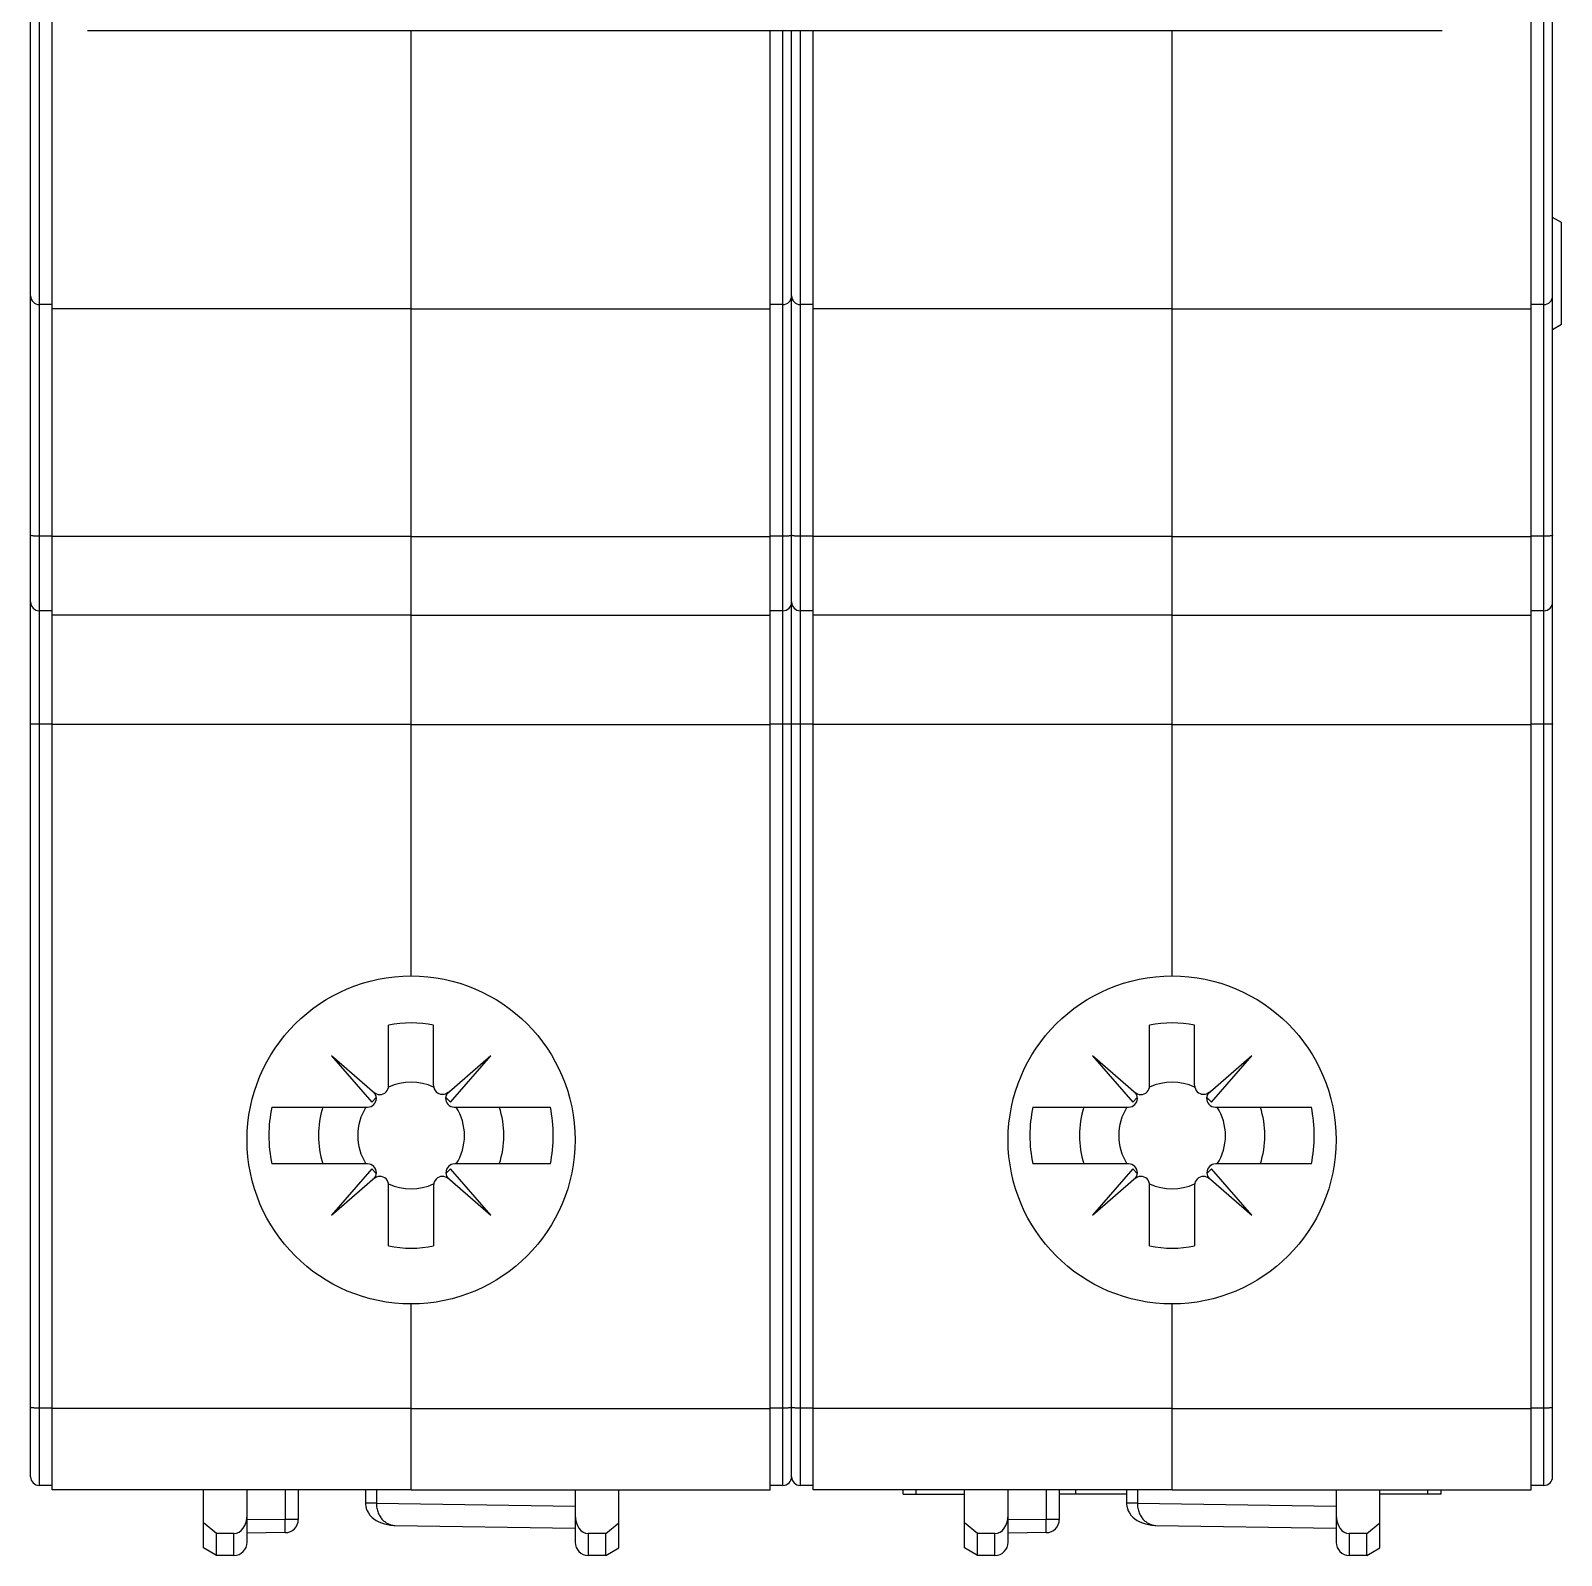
# Model space of a CAD drawing. Header units: millimetres. Extents: x 349.6 to 384.6, y 164.5 to 252.5.
# Drawn here: x 349.64 to 384.64, y 164.47 to 199.33 of the extents above; entities that cross this region are included whole.
import ezdxf

# ---------------------------------------------------------------- set-up
doc = ezdxf.new("R2010")
doc.units = ezdxf.units.MM
doc.header["$MEASUREMENT"] = 0
doc.layers.get('0').update_dxf_attribs({"lineweight": 0})
for name, color, linetype, lineweight in [('02_PLANES', 7, 'Continuous', 0), ('03_AXES', 7, 'Continuous', 0), ('09_ROUNDS', 7, 'Continuous', 0), ('10_CHAMFER', 7, 'Continuous', 0)]:
    doc.layers.add(name, color=color, linetype=linetype, lineweight=lineweight)

msp = doc.modelspace()

# ---------------------------------------------------------------- linework, layer by layer
at = {"color": 7, "lineweight": 25}
for p, q in [((349.636, 166.265), (349.636, 250.665)), ((350.126, 165.965), (350.126, 202.726)), ((349.836, 166.065), (349.836, 202.01)), ((367.036, 166.265), (367.036, 199.328)), ((367.236, 166.065), (367.236, 199.328)), ((367.526, 165.965), (367.526, 199.328)), ((350.126, 193.065), (349.836, 193.065)), ((358.336, 192.965), (350.126, 192.965)), ((367.526, 193.065), (367.236, 193.065)), ((375.736, 192.965), (367.526, 192.965)), ((350.126, 187.768), (349.836, 187.768)), ((358.336, 187.758), (350.126, 187.758)), ((367.526, 187.768), (367.236, 187.768)), ((375.736, 187.758), (367.526, 187.758)), ((350.126, 186.065), (349.836, 186.065)), ((358.336, 185.965), (350.126, 185.965)), ((367.526, 186.065), (367.236, 186.065)), ((375.736, 185.965), (367.526, 185.965)), ((350.126, 183.469), (349.836, 183.469)), ((358.336, 183.465), (350.126, 183.465)), ((367.526, 183.469), (367.236, 183.469)), ((375.736, 183.465), (367.526, 183.465)), ((357.508, 175.026), (356.515, 175.886)), ((356.515, 175.886), (357.435, 174.826)), ((360.157, 175.886), (359.15, 175.014)), ((359.238, 174.826), (360.157, 175.886)), ((374.908, 175.026), (373.915, 175.886)), ((373.915, 175.886), (374.835, 174.826)), ((377.557, 175.886), (376.55, 175.014)), ((376.638, 174.826), (377.557, 175.886)), ((357.435, 174.826), (357.54, 174.932)), ((359.126, 174.938), (359.238, 174.826)), ((374.835, 174.826), (374.94, 174.932)), ((376.526, 174.938), (376.638, 174.826)), ((357.435, 173.305), (356.515, 172.245)), ((357.54, 173.199), (357.435, 173.305)), ((359.238, 173.305), (359.132, 173.2)), ((360.157, 172.245), (359.238, 173.305)), ((374.835, 173.305), (373.915, 172.245)), ((374.94, 173.199), (374.835, 173.305)), ((376.638, 173.305), (376.532, 173.2)), ((377.557, 172.245), (376.638, 173.305)), ((356.515, 172.245), (357.508, 173.105)), ((359.166, 173.103), (360.157, 172.245)), ((373.915, 172.245), (374.908, 173.105)), ((376.566, 173.103), (377.557, 172.245)), ((350.126, 167.833), (349.836, 167.833)), ((358.336, 167.826), (350.126, 167.826)), ((367.526, 167.833), (367.236, 167.833)), ((375.736, 167.826), (367.526, 167.826)), ((350.126, 166.065), (349.836, 166.065)), ((358.336, 165.965), (350.126, 165.965)), ((367.526, 166.065), (367.236, 166.065)), ((375.736, 165.965), (367.526, 165.965))]:
    msp.add_line(p, q, dxfattribs=at)
at = {"color": 3, "lineweight": 25}
msp.add_line((350.936, 199.328), (381.908, 199.328), dxfattribs=at)
at = {"color": 7, "lineweight": 25}
for points in [[(349.636, 193.265), (349.636, 193.155), (349.726, 193.065), (349.836, 193.065)], [(367.036, 193.265), (367.036, 193.155), (367.126, 193.065), (367.236, 193.065)], [(349.636, 186.265), (349.636, 186.155), (349.726, 186.065), (349.836, 186.065)], [(367.036, 186.265), (367.036, 186.155), (367.126, 186.065), (367.236, 186.065)], [(358.851, 176.588), (358.511, 176.658), (358.161, 176.658), (357.821, 176.588)], [(376.251, 176.588), (375.911, 176.658), (375.561, 176.658), (375.221, 176.588)], [(356.319, 174.715), (356.183, 174.293), (356.183, 173.838), (356.319, 173.415)], [(357.304, 174.715), (357.054, 174.318), (357.054, 173.813), (357.304, 173.415)], [(359.556, 174.065), (359.556, 174.295), (359.491, 174.521), (359.369, 174.715)], [(373.719, 174.715), (373.583, 174.293), (373.583, 173.838), (373.719, 173.415)], [(374.704, 174.715), (374.454, 174.318), (374.454, 173.813), (374.704, 173.415)], [(376.956, 174.065), (376.956, 174.295), (376.891, 174.521), (376.769, 174.715)], [(357.821, 171.542), (358.161, 171.473), (358.511, 171.473), (358.851, 171.542)], [(375.221, 171.542), (375.561, 171.473), (375.911, 171.473), (376.251, 171.542)], [(349.636, 166.265), (349.636, 166.155), (349.726, 166.065), (349.836, 166.065)], [(367.036, 166.265), (367.036, 166.155), (367.126, 166.065), (367.236, 166.065)]]:
    msp.add_open_spline(points, degree=3, dxfattribs=at)
for points, knots in [([(349.836, 187.768), (349.811, 187.768), (349.785, 187.769), (349.76, 187.77), (349.748, 187.77), (349.737, 187.771), (349.725, 187.772), (349.715, 187.772), (349.705, 187.773), (349.695, 187.774), (349.686, 187.775), (349.678, 187.776), (349.67, 187.777), (349.664, 187.778), (349.657, 187.78), (349.651, 187.781), (349.649, 187.782), (349.647, 187.782), (349.645, 187.783), (349.643, 187.784), (349.641, 187.784), (349.64, 187.785), (349.639, 187.785), (349.638, 187.786), (349.637, 187.787), (349.637, 187.788), (349.636, 187.788), (349.636, 187.789)], [0, 0, 0, 0, 1, 1, 1, 2, 2, 2, 3, 3, 3, 4, 4, 4, 5, 5, 5, 6, 6, 6, 7, 7, 7, 8, 8, 8, 9, 9, 9, 9]), ([(367.236, 187.768), (367.211, 187.768), (367.185, 187.769), (367.16, 187.77), (367.148, 187.77), (367.137, 187.771), (367.125, 187.772), (367.115, 187.772), (367.105, 187.773), (367.095, 187.774), (367.086, 187.775), (367.078, 187.776), (367.07, 187.777), (367.064, 187.778), (367.057, 187.78), (367.051, 187.781), (367.049, 187.782), (367.047, 187.782), (367.045, 187.783), (367.043, 187.784), (367.041, 187.784), (367.04, 187.785), (367.039, 187.785), (367.038, 187.786), (367.037, 187.787), (367.037, 187.788), (367.036, 187.788), (367.036, 187.789)], [0, 0, 0, 0, 1, 1, 1, 2, 2, 2, 3, 3, 3, 4, 4, 4, 5, 5, 5, 6, 6, 6, 7, 7, 7, 8, 8, 8, 9, 9, 9, 9]), ([(349.836, 183.469), (349.823, 183.469), (349.81, 183.469), (349.797, 183.469), (349.785, 183.469), (349.772, 183.469), (349.76, 183.469), (349.748, 183.47), (349.736, 183.47), (349.725, 183.47), (349.715, 183.47), (349.705, 183.471), (349.695, 183.471), (349.69, 183.471), (349.686, 183.471), (349.681, 183.471), (349.678, 183.472), (349.674, 183.472), (349.67, 183.472), (349.666, 183.472), (349.663, 183.472), (349.66, 183.473), (349.657, 183.473), (349.654, 183.473), (349.651, 183.473), (349.649, 183.473), (349.647, 183.474), (349.645, 183.474), (349.643, 183.474), (349.641, 183.474), (349.64, 183.475), (349.639, 183.475), (349.638, 183.475), (349.637, 183.475), (349.637, 183.475), (349.636, 183.476), (349.636, 183.476)], [0, 0, 0, 0, 1, 1, 1, 2, 2, 2, 3, 3, 3, 4, 4, 4, 5, 5, 5, 6, 6, 6, 7, 7, 7, 8, 8, 8, 9, 9, 9, 10, 10, 10, 11, 11, 11, 12, 12, 12, 12]), ([(367.236, 183.469), (367.223, 183.469), (367.21, 183.469), (367.197, 183.469), (367.185, 183.469), (367.172, 183.469), (367.16, 183.469), (367.148, 183.47), (367.136, 183.47), (367.125, 183.47), (367.115, 183.47), (367.105, 183.471), (367.095, 183.471), (367.09, 183.471), (367.086, 183.471), (367.081, 183.471), (367.078, 183.472), (367.074, 183.472), (367.07, 183.472), (367.066, 183.472), (367.063, 183.472), (367.06, 183.473), (367.057, 183.473), (367.054, 183.473), (367.051, 183.473), (367.049, 183.473), (367.047, 183.474), (367.045, 183.474), (367.043, 183.474), (367.041, 183.474), (367.04, 183.475), (367.039, 183.475), (367.038, 183.475), (367.037, 183.475), (367.037, 183.475), (367.036, 183.476), (367.036, 183.476)], [0, 0, 0, 0, 1, 1, 1, 2, 2, 2, 3, 3, 3, 4, 4, 4, 5, 5, 5, 6, 6, 6, 7, 7, 7, 8, 8, 8, 9, 9, 9, 10, 10, 10, 11, 11, 11, 12, 12, 12, 12]), ([(357.341, 174.715), (357.452, 174.715), (357.541, 174.805), (357.541, 174.915), (357.541, 174.969), (357.519, 175.021), (357.481, 175.058)], [0, 0, 0, 0, 1, 1, 1, 2, 2, 2, 2]), ([(359.188, 175.062), (359.107, 174.986), (359.103, 174.86), (359.178, 174.779), (359.216, 174.738), (359.269, 174.715), (359.324, 174.715)], [0, 0, 0, 0, 1, 1, 1, 2, 2, 2, 2]), ([(374.741, 174.715), (374.852, 174.715), (374.941, 174.805), (374.941, 174.915), (374.941, 174.969), (374.919, 175.021), (374.881, 175.058)], [0, 0, 0, 0, 1, 1, 1, 2, 2, 2, 2]), ([(376.588, 175.062), (376.507, 174.986), (376.503, 174.86), (376.578, 174.779), (376.616, 174.738), (376.669, 174.715), (376.724, 174.715)], [0, 0, 0, 0, 1, 1, 1, 2, 2, 2, 2]), ([(357.481, 173.073), (357.56, 173.15), (357.561, 173.277), (357.484, 173.355), (357.446, 173.394), (357.395, 173.415), (357.341, 173.415)], [0, 0, 0, 0, 1, 1, 1, 2, 2, 2, 2]), ([(359.332, 173.415), (359.221, 173.415), (359.132, 173.326), (359.132, 173.215), (359.132, 173.162), (359.153, 173.111), (359.191, 173.073)], [0, 0, 0, 0, 1, 1, 1, 2, 2, 2, 2]), ([(374.881, 173.073), (374.96, 173.15), (374.961, 173.277), (374.884, 173.355), (374.846, 173.394), (374.795, 173.415), (374.741, 173.415)], [0, 0, 0, 0, 1, 1, 1, 2, 2, 2, 2]), ([(376.732, 173.415), (376.621, 173.415), (376.532, 173.326), (376.532, 173.215), (376.532, 173.162), (376.553, 173.111), (376.591, 173.073)], [0, 0, 0, 0, 1, 1, 1, 2, 2, 2, 2]), ([(349.836, 167.833), (349.823, 167.833), (349.81, 167.833), (349.797, 167.833), (349.785, 167.833), (349.772, 167.834), (349.76, 167.834), (349.748, 167.834), (349.737, 167.835), (349.725, 167.835), (349.715, 167.836), (349.705, 167.836), (349.695, 167.837), (349.686, 167.838), (349.678, 167.838), (349.67, 167.839), (349.664, 167.84), (349.657, 167.841), (349.651, 167.842), (349.649, 167.842), (349.647, 167.842), (349.645, 167.843), (349.643, 167.843), (349.641, 167.844), (349.64, 167.844), (349.639, 167.844), (349.638, 167.845), (349.637, 167.845), (349.637, 167.846), (349.636, 167.846), (349.636, 167.847)], [0, 0, 0, 0, 1, 1, 1, 2, 2, 2, 3, 3, 3, 4, 4, 4, 5, 5, 5, 6, 6, 6, 7, 7, 7, 8, 8, 8, 9, 9, 9, 10, 10, 10, 10]), ([(367.236, 167.833), (367.223, 167.833), (367.21, 167.833), (367.197, 167.833), (367.185, 167.833), (367.172, 167.834), (367.16, 167.834), (367.148, 167.834), (367.137, 167.835), (367.125, 167.835), (367.115, 167.836), (367.105, 167.836), (367.095, 167.837), (367.086, 167.838), (367.078, 167.838), (367.07, 167.839), (367.064, 167.84), (367.057, 167.841), (367.051, 167.842), (367.049, 167.842), (367.047, 167.842), (367.045, 167.843), (367.043, 167.843), (367.041, 167.844), (367.04, 167.844), (367.039, 167.844), (367.038, 167.845), (367.037, 167.845), (367.037, 167.846), (367.036, 167.846), (367.036, 167.847)], [0, 0, 0, 0, 1, 1, 1, 2, 2, 2, 3, 3, 3, 4, 4, 4, 5, 5, 5, 6, 6, 6, 7, 7, 7, 8, 8, 8, 9, 9, 9, 10, 10, 10, 10])]:
    msp.add_open_spline(points, degree=3, knots=knots, dxfattribs=at)
at = {"layer": '02_PLANES', "color": 7, "lineweight": 25}
for p, q in [((369.586, 165.865), (369.586, 165.965)), ((369.886, 165.865), (369.886, 165.965)), ((373.536, 165.865), (373.536, 165.965)), ((369.586, 165.865), (370.986, 165.865)), ((374.693, 165.865), (373.156, 165.865))]:
    msp.add_line(p, q, dxfattribs=at)
at = {"layer": '03_AXES', "color": 7, "lineweight": 25}
for p, q in [((384.436, 166.265), (384.436, 250.665)), ((383.946, 165.965), (383.946, 202.726)), ((384.236, 166.065), (384.236, 202.01)), ((358.336, 177.715), (358.336, 199.328)), ((366.546, 165.965), (366.546, 199.328)), ((366.836, 166.065), (366.836, 199.328)), ((367.036, 166.265), (367.036, 199.328)), ((375.736, 177.715), (375.736, 199.328)), ((358.336, 192.965), (366.546, 192.965)), ((366.836, 193.065), (366.546, 193.065)), ((375.736, 192.965), (383.946, 192.965)), ((384.236, 193.065), (383.946, 193.065)), ((358.336, 187.758), (366.546, 187.758)), ((366.836, 187.768), (366.546, 187.768)), ((375.736, 187.758), (383.946, 187.758)), ((384.236, 187.768), (383.946, 187.768)), ((358.336, 185.965), (366.546, 185.965)), ((366.836, 186.065), (366.546, 186.065)), ((375.736, 185.965), (383.946, 185.965)), ((384.236, 186.065), (383.946, 186.065)), ((358.336, 183.465), (366.546, 183.465)), ((366.836, 183.469), (366.546, 183.469)), ((375.736, 183.465), (383.946, 183.465)), ((384.236, 183.469), (383.946, 183.469)), ((357.821, 175.201), (357.821, 176.588)), ((358.851, 175.208), (358.851, 176.588)), ((375.221, 175.201), (375.221, 176.588)), ((376.251, 175.208), (376.251, 176.588)), ((355.15, 174.715), (357.341, 174.715)), ((359.324, 174.715), (361.52, 174.715)), ((372.55, 174.715), (374.741, 174.715)), ((376.724, 174.715), (378.92, 174.715)), ((357.341, 173.415), (355.15, 173.415)), ((361.52, 173.415), (359.332, 173.415)), ((374.741, 173.415), (372.55, 173.415)), ((378.92, 173.415), (376.732, 173.415)), ((357.821, 171.542), (357.821, 172.93)), ((358.851, 172.93), (358.851, 171.542)), ((375.221, 171.542), (375.221, 172.93)), ((376.251, 172.93), (376.251, 171.542)), ((358.336, 165.965), (358.336, 170.215)), ((375.736, 165.965), (375.736, 170.215)), ((358.336, 167.826), (366.546, 167.826)), ((366.836, 167.833), (366.546, 167.833)), ((375.736, 167.826), (383.946, 167.826)), ((384.236, 167.833), (383.946, 167.833)), ((357.293, 165.965), (357.293, 165.658)), ((357.541, 165.965), (357.541, 165.658)), ((358.336, 165.965), (366.546, 165.965)), ((362.086, 165.965), (362.086, 164.765)), ((363.086, 164.639), (363.086, 165.965)), ((366.836, 166.065), (366.546, 166.065)), ((374.693, 165.965), (374.693, 165.658)), ((374.941, 165.965), (374.941, 165.658)), ((375.736, 165.965), (383.946, 165.965)), ((379.486, 165.965), (379.486, 164.765)), ((380.486, 164.639), (380.486, 165.965)), ((384.236, 166.065), (383.946, 166.065)), ((357.541, 165.658), (357.293, 165.658)), ((357.293, 165.658), (357.294, 165.639)), ((357.294, 165.639), (357.299, 165.587)), ((357.299, 165.587), (357.312, 165.536)), ((357.541, 165.658), (362.086, 165.589)), ((374.941, 165.658), (374.693, 165.658)), ((374.693, 165.658), (374.694, 165.639)), ((374.694, 165.639), (374.699, 165.587)), ((374.699, 165.587), (374.712, 165.536)), ((374.941, 165.658), (379.486, 165.589)), ((357.312, 165.536), (357.332, 165.486)), ((357.332, 165.486), (357.359, 165.436)), ((357.359, 165.436), (357.394, 165.388)), ((357.394, 165.388), (357.436, 165.343)), ((357.436, 165.343), (357.484, 165.303)), ((357.484, 165.303), (357.537, 165.266)), ((357.537, 165.266), (357.596, 165.235)), ((357.596, 165.235), (357.658, 165.208)), ((357.658, 165.208), (357.724, 165.187)), ((362.786, 164.965), (363.086, 165.21)), ((374.712, 165.536), (374.732, 165.486)), ((374.732, 165.486), (374.759, 165.436)), ((374.759, 165.436), (374.794, 165.388)), ((374.794, 165.388), (374.836, 165.343)), ((374.836, 165.343), (374.884, 165.303)), ((374.884, 165.303), (374.937, 165.266)), ((374.937, 165.266), (374.996, 165.235)), ((374.996, 165.235), (375.058, 165.208)), ((375.058, 165.208), (375.124, 165.187)), ((380.186, 164.965), (380.486, 165.21)), ((357.724, 165.187), (357.793, 165.17)), ((357.793, 165.17), (357.866, 165.158)), ((357.866, 165.158), (357.942, 165.152)), ((357.942, 165.152), (357.966, 165.152)), ((357.966, 165.152), (362.086, 165.089)), ((362.786, 164.965), (362.386, 164.965)), ((362.386, 164.965), (362.386, 164.465)), ((362.786, 164.465), (362.786, 164.965)), ((375.124, 165.187), (375.193, 165.17)), ((375.193, 165.17), (375.266, 165.158)), ((375.266, 165.158), (375.342, 165.152)), ((375.342, 165.152), (375.366, 165.152)), ((375.366, 165.152), (379.486, 165.089)), ((380.186, 164.965), (379.786, 164.965)), ((379.786, 164.965), (379.786, 164.465)), ((380.186, 164.465), (380.186, 164.965)), ((362.786, 164.465), (363.086, 164.639)), ((380.186, 164.465), (380.486, 164.639)), ((362.786, 164.465), (362.386, 164.465)), ((380.186, 164.465), (379.786, 164.465))]:
    msp.add_line(p, q, dxfattribs=at)
for centre in [(358.336, 173.965), (375.736, 173.965)]:
    msp.add_circle(centre, 3.75, dxfattribs=at)
for points in [[(366.836, 193.065), (366.947, 193.065), (367.036, 193.155), (367.036, 193.265)], [(384.236, 193.065), (384.347, 193.065), (384.436, 193.155), (384.436, 193.265)], [(366.836, 186.065), (366.947, 186.065), (367.036, 186.155), (367.036, 186.265)], [(384.236, 186.065), (384.347, 186.065), (384.436, 186.155), (384.436, 186.265)], [(358.851, 175.171), (358.525, 175.323), (358.148, 175.323), (357.821, 175.171)], [(376.251, 175.171), (375.925, 175.323), (375.548, 175.323), (375.221, 175.171)], [(355.15, 174.715), (355.063, 174.287), (355.063, 173.844), (355.15, 173.415)], [(360.353, 173.415), (360.489, 173.838), (360.489, 174.293), (360.353, 174.715)], [(361.52, 173.415), (361.608, 173.844), (361.608, 174.287), (361.52, 174.715)], [(372.55, 174.715), (372.463, 174.287), (372.463, 173.844), (372.55, 173.415)], [(377.753, 173.415), (377.889, 173.838), (377.889, 174.293), (377.753, 174.715)], [(378.92, 173.415), (379.008, 173.844), (379.008, 174.287), (378.92, 174.715)], [(359.369, 173.415), (359.491, 173.61), (359.556, 173.835), (359.556, 174.065)], [(376.769, 173.415), (376.891, 173.61), (376.956, 173.835), (376.956, 174.065)], [(357.821, 172.959), (358.148, 172.807), (358.525, 172.807), (358.851, 172.959)], [(375.221, 172.959), (375.548, 172.807), (375.925, 172.807), (376.251, 172.959)], [(366.836, 166.065), (366.947, 166.065), (367.036, 166.155), (367.036, 166.265)], [(384.236, 166.065), (384.347, 166.065), (384.436, 166.155), (384.436, 166.265)], [(362.086, 165.39), (362.086, 165.155), (362.22, 164.965), (362.386, 164.965)], [(379.486, 165.39), (379.486, 165.155), (379.62, 164.965), (379.786, 164.965)], [(362.086, 164.765), (362.086, 164.6), (362.22, 164.465), (362.386, 164.465)], [(379.486, 164.765), (379.486, 164.6), (379.62, 164.465), (379.786, 164.465)]]:
    msp.add_open_spline(points, degree=3, dxfattribs=at)
for points, knots in [([(367.036, 187.789), (367.036, 187.788), (367.036, 187.788), (367.035, 187.787), (367.034, 187.786), (367.033, 187.785), (367.032, 187.785), (367.031, 187.784), (367.029, 187.784), (367.027, 187.783), (367.025, 187.782), (367.023, 187.782), (367.021, 187.781), (367.015, 187.78), (367.009, 187.778), (367.002, 187.777), (366.994, 187.776), (366.986, 187.775), (366.978, 187.774), (366.967, 187.773), (366.957, 187.772), (366.947, 187.772), (366.936, 187.771), (366.924, 187.77), (366.913, 187.77), (366.887, 187.769), (366.862, 187.768), (366.836, 187.768)], [0, 0, 0, 0, 1, 1, 1, 2, 2, 2, 3, 3, 3, 4, 4, 4, 5, 5, 5, 6, 6, 6, 7, 7, 7, 8, 8, 8, 9, 9, 9, 9]), ([(384.436, 187.789), (384.436, 187.788), (384.436, 187.788), (384.435, 187.787), (384.434, 187.786), (384.433, 187.785), (384.432, 187.785), (384.431, 187.784), (384.429, 187.784), (384.427, 187.783), (384.425, 187.782), (384.423, 187.782), (384.421, 187.781), (384.415, 187.78), (384.409, 187.778), (384.402, 187.777), (384.394, 187.776), (384.386, 187.775), (384.378, 187.774), (384.367, 187.773), (384.357, 187.772), (384.347, 187.772), (384.336, 187.771), (384.324, 187.77), (384.313, 187.77), (384.287, 187.769), (384.262, 187.768), (384.236, 187.768)], [0, 0, 0, 0, 1, 1, 1, 2, 2, 2, 3, 3, 3, 4, 4, 4, 5, 5, 5, 6, 6, 6, 7, 7, 7, 8, 8, 8, 9, 9, 9, 9]), ([(367.036, 183.476), (367.036, 183.476), (367.036, 183.475), (367.035, 183.475), (367.034, 183.475), (367.033, 183.475), (367.032, 183.475), (367.031, 183.474), (367.029, 183.474), (367.027, 183.474), (367.025, 183.474), (367.023, 183.473), (367.021, 183.473), (367.018, 183.473), (367.015, 183.473), (367.013, 183.473), (367.009, 183.472), (367.006, 183.472), (367.002, 183.472), (366.999, 183.472), (366.995, 183.472), (366.991, 183.471), (366.986, 183.471), (366.982, 183.471), (366.978, 183.471), (366.967, 183.471), (366.957, 183.47), (366.947, 183.47), (366.936, 183.47), (366.924, 183.47), (366.913, 183.469), (366.9, 183.469), (366.888, 183.469), (366.875, 183.469), (366.862, 183.469), (366.849, 183.469), (366.836, 183.469)], [0, 0, 0, 0, 1, 1, 1, 2, 2, 2, 3, 3, 3, 4, 4, 4, 5, 5, 5, 6, 6, 6, 7, 7, 7, 8, 8, 8, 9, 9, 9, 10, 10, 10, 11, 11, 11, 12, 12, 12, 12]), ([(384.436, 183.476), (384.436, 183.476), (384.436, 183.475), (384.435, 183.475), (384.434, 183.475), (384.433, 183.475), (384.432, 183.475), (384.431, 183.474), (384.429, 183.474), (384.427, 183.474), (384.425, 183.474), (384.423, 183.473), (384.421, 183.473), (384.418, 183.473), (384.415, 183.473), (384.413, 183.473), (384.409, 183.472), (384.406, 183.472), (384.402, 183.472), (384.399, 183.472), (384.395, 183.472), (384.391, 183.471), (384.386, 183.471), (384.382, 183.471), (384.378, 183.471), (384.367, 183.471), (384.357, 183.47), (384.347, 183.47), (384.336, 183.47), (384.324, 183.47), (384.313, 183.469), (384.3, 183.469), (384.288, 183.469), (384.275, 183.469), (384.262, 183.469), (384.249, 183.469), (384.236, 183.469)], [0, 0, 0, 0, 1, 1, 1, 2, 2, 2, 3, 3, 3, 4, 4, 4, 5, 5, 5, 6, 6, 6, 7, 7, 7, 8, 8, 8, 9, 9, 9, 10, 10, 10, 11, 11, 11, 12, 12, 12, 12]), ([(357.481, 175.058), (357.56, 174.981), (357.687, 174.982), (357.764, 175.061), (357.801, 175.098), (357.821, 175.149), (357.821, 175.201)], [0, 0, 0, 0, 1, 1, 1, 2, 2, 2, 2]), ([(358.851, 175.208), (358.851, 175.097), (358.941, 175.008), (359.051, 175.008), (359.102, 175.008), (359.151, 175.027), (359.188, 175.062)], [0, 0, 0, 0, 1, 1, 1, 2, 2, 2, 2]), ([(374.881, 175.058), (374.96, 174.981), (375.087, 174.982), (375.164, 175.061), (375.201, 175.098), (375.221, 175.149), (375.221, 175.201)], [0, 0, 0, 0, 1, 1, 1, 2, 2, 2, 2]), ([(376.251, 175.208), (376.251, 175.097), (376.341, 175.008), (376.451, 175.008), (376.502, 175.008), (376.551, 175.027), (376.588, 175.062)], [0, 0, 0, 0, 1, 1, 1, 2, 2, 2, 2]), ([(357.821, 172.93), (357.821, 173.04), (357.732, 173.13), (357.621, 173.13), (357.569, 173.13), (357.518, 173.109), (357.481, 173.073)], [0, 0, 0, 0, 1, 1, 1, 2, 2, 2, 2]), ([(359.191, 173.073), (359.113, 173.15), (358.986, 173.149), (358.909, 173.071), (358.872, 173.033), (358.851, 172.983), (358.851, 172.93)], [0, 0, 0, 0, 1, 1, 1, 2, 2, 2, 2]), ([(375.221, 172.93), (375.221, 173.04), (375.132, 173.13), (375.021, 173.13), (374.969, 173.13), (374.918, 173.109), (374.881, 173.073)], [0, 0, 0, 0, 1, 1, 1, 2, 2, 2, 2]), ([(376.591, 173.073), (376.513, 173.15), (376.386, 173.149), (376.309, 173.071), (376.272, 173.033), (376.251, 172.983), (376.251, 172.93)], [0, 0, 0, 0, 1, 1, 1, 2, 2, 2, 2]), ([(367.036, 167.847), (367.036, 167.846), (367.036, 167.846), (367.035, 167.845), (367.034, 167.845), (367.033, 167.844), (367.032, 167.844), (367.031, 167.844), (367.029, 167.843), (367.027, 167.843), (367.025, 167.842), (367.023, 167.842), (367.021, 167.842), (367.015, 167.841), (367.009, 167.84), (367.002, 167.839), (366.994, 167.838), (366.986, 167.838), (366.978, 167.837), (366.967, 167.836), (366.957, 167.836), (366.947, 167.835), (366.936, 167.835), (366.924, 167.834), (366.913, 167.834), (366.9, 167.834), (366.888, 167.833), (366.875, 167.833), (366.862, 167.833), (366.849, 167.833), (366.836, 167.833)], [0, 0, 0, 0, 1, 1, 1, 2, 2, 2, 3, 3, 3, 4, 4, 4, 5, 5, 5, 6, 6, 6, 7, 7, 7, 8, 8, 8, 9, 9, 9, 10, 10, 10, 10]), ([(384.436, 167.847), (384.436, 167.846), (384.436, 167.846), (384.435, 167.845), (384.434, 167.845), (384.433, 167.844), (384.432, 167.844), (384.431, 167.844), (384.429, 167.843), (384.427, 167.843), (384.425, 167.842), (384.423, 167.842), (384.421, 167.842), (384.415, 167.841), (384.409, 167.84), (384.402, 167.839), (384.394, 167.838), (384.386, 167.838), (384.378, 167.837), (384.367, 167.836), (384.357, 167.836), (384.347, 167.835), (384.336, 167.835), (384.324, 167.834), (384.313, 167.834), (384.3, 167.834), (384.288, 167.833), (384.275, 167.833), (384.262, 167.833), (384.249, 167.833), (384.236, 167.833)], [0, 0, 0, 0, 1, 1, 1, 2, 2, 2, 3, 3, 3, 4, 4, 4, 5, 5, 5, 6, 6, 6, 7, 7, 7, 8, 8, 8, 9, 9, 9, 10, 10, 10, 10]), ([(357.541, 165.658), (357.541, 165.62), (357.544, 165.583), (357.551, 165.546), (357.558, 165.51), (357.568, 165.475), (357.581, 165.442), (357.594, 165.411), (357.609, 165.381), (357.627, 165.353), (357.644, 165.327), (357.663, 165.302), (357.684, 165.28), (357.704, 165.259), (357.726, 165.241), (357.749, 165.224), (357.771, 165.209), (357.794, 165.195), (357.819, 165.184), (357.842, 165.174), (357.867, 165.166), (357.892, 165.16), (357.916, 165.155), (357.941, 165.152), (357.966, 165.152)], [0, 0, 0, 0, 1, 1, 1, 2, 2, 2, 3, 3, 3, 4, 4, 4, 5, 5, 5, 6, 6, 6, 7, 7, 7, 8, 8, 8, 8]), ([(374.941, 165.658), (374.941, 165.62), (374.944, 165.583), (374.951, 165.546), (374.958, 165.51), (374.968, 165.475), (374.981, 165.442), (374.994, 165.411), (375.009, 165.381), (375.027, 165.353), (375.044, 165.327), (375.063, 165.302), (375.084, 165.28), (375.104, 165.259), (375.126, 165.241), (375.149, 165.224), (375.171, 165.209), (375.194, 165.195), (375.219, 165.184), (375.242, 165.174), (375.267, 165.166), (375.292, 165.16), (375.316, 165.155), (375.341, 165.152), (375.366, 165.152)], [0, 0, 0, 0, 1, 1, 1, 2, 2, 2, 3, 3, 3, 4, 4, 4, 5, 5, 5, 6, 6, 6, 7, 7, 7, 8, 8, 8, 8])]:
    msp.add_open_spline(points, degree=3, knots=knots, dxfattribs=at)
at = {"layer": '09_ROUNDS', "color": 7, "lineweight": 25}
for p, q in [((354.586, 164.765), (354.586, 165.965)), ((355.456, 165.965), (355.456, 165.285)), ((355.756, 165.965), (355.756, 165.285)), ((371.986, 164.765), (371.986, 165.965)), ((372.856, 165.965), (372.856, 165.285)), ((373.156, 165.965), (373.156, 165.285)), ((381.586, 165.865), (381.586, 165.965)), ((381.886, 165.865), (381.886, 165.965)), ((381.886, 165.865), (380.486, 165.865)), ((355.456, 165.285), (354.586, 165.277)), ((355.756, 165.285), (355.456, 165.285)), ((355.459, 164.985), (355.456, 165.285)), ((372.856, 165.285), (371.986, 165.277)), ((373.156, 165.285), (372.856, 165.285)), ((372.859, 164.985), (372.856, 165.285)), ((354.286, 164.965), (353.886, 164.965)), ((354.286, 164.465), (354.286, 164.965)), ((355.459, 164.985), (354.586, 164.977)), ((371.686, 164.965), (371.286, 164.965)), ((371.686, 164.465), (371.686, 164.965)), ((372.859, 164.985), (371.986, 164.977)), ((354.286, 164.465), (353.886, 164.465)), ((371.686, 164.465), (371.286, 164.465))]:
    msp.add_line(p, q, dxfattribs=at)
for points in [[(354.286, 164.965), (354.452, 164.965), (354.586, 165.155), (354.586, 165.39)], [(355.459, 164.985), (355.623, 164.987), (355.756, 165.121), (355.756, 165.285)], [(371.686, 164.965), (371.852, 164.965), (371.986, 165.155), (371.986, 165.39)], [(372.859, 164.985), (373.023, 164.987), (373.156, 165.121), (373.156, 165.285)], [(354.286, 164.465), (354.452, 164.465), (354.586, 164.6), (354.586, 164.765)], [(371.686, 164.465), (371.852, 164.465), (371.986, 164.6), (371.986, 164.765)]]:
    msp.add_open_spline(points, degree=3, dxfattribs=at)
at = {"layer": '10_CHAMFER', "color": 7, "lineweight": 25}
for p, q in [((384.636, 194.938), (384.436, 195.054)), ((384.636, 192.613), (384.636, 194.938)), ((384.436, 192.496), (384.636, 192.613)), ((353.586, 164.639), (353.586, 165.965)), ((370.986, 164.639), (370.986, 165.965)), ((353.886, 164.965), (353.586, 165.21)), ((371.286, 164.965), (370.986, 165.21)), ((353.886, 164.465), (353.886, 164.965)), ((371.286, 164.465), (371.286, 164.965)), ((353.886, 164.465), (353.586, 164.639)), ((371.286, 164.465), (370.986, 164.639))]:
    msp.add_line(p, q, dxfattribs=at)

doc.saveas('drawing.dxf')
